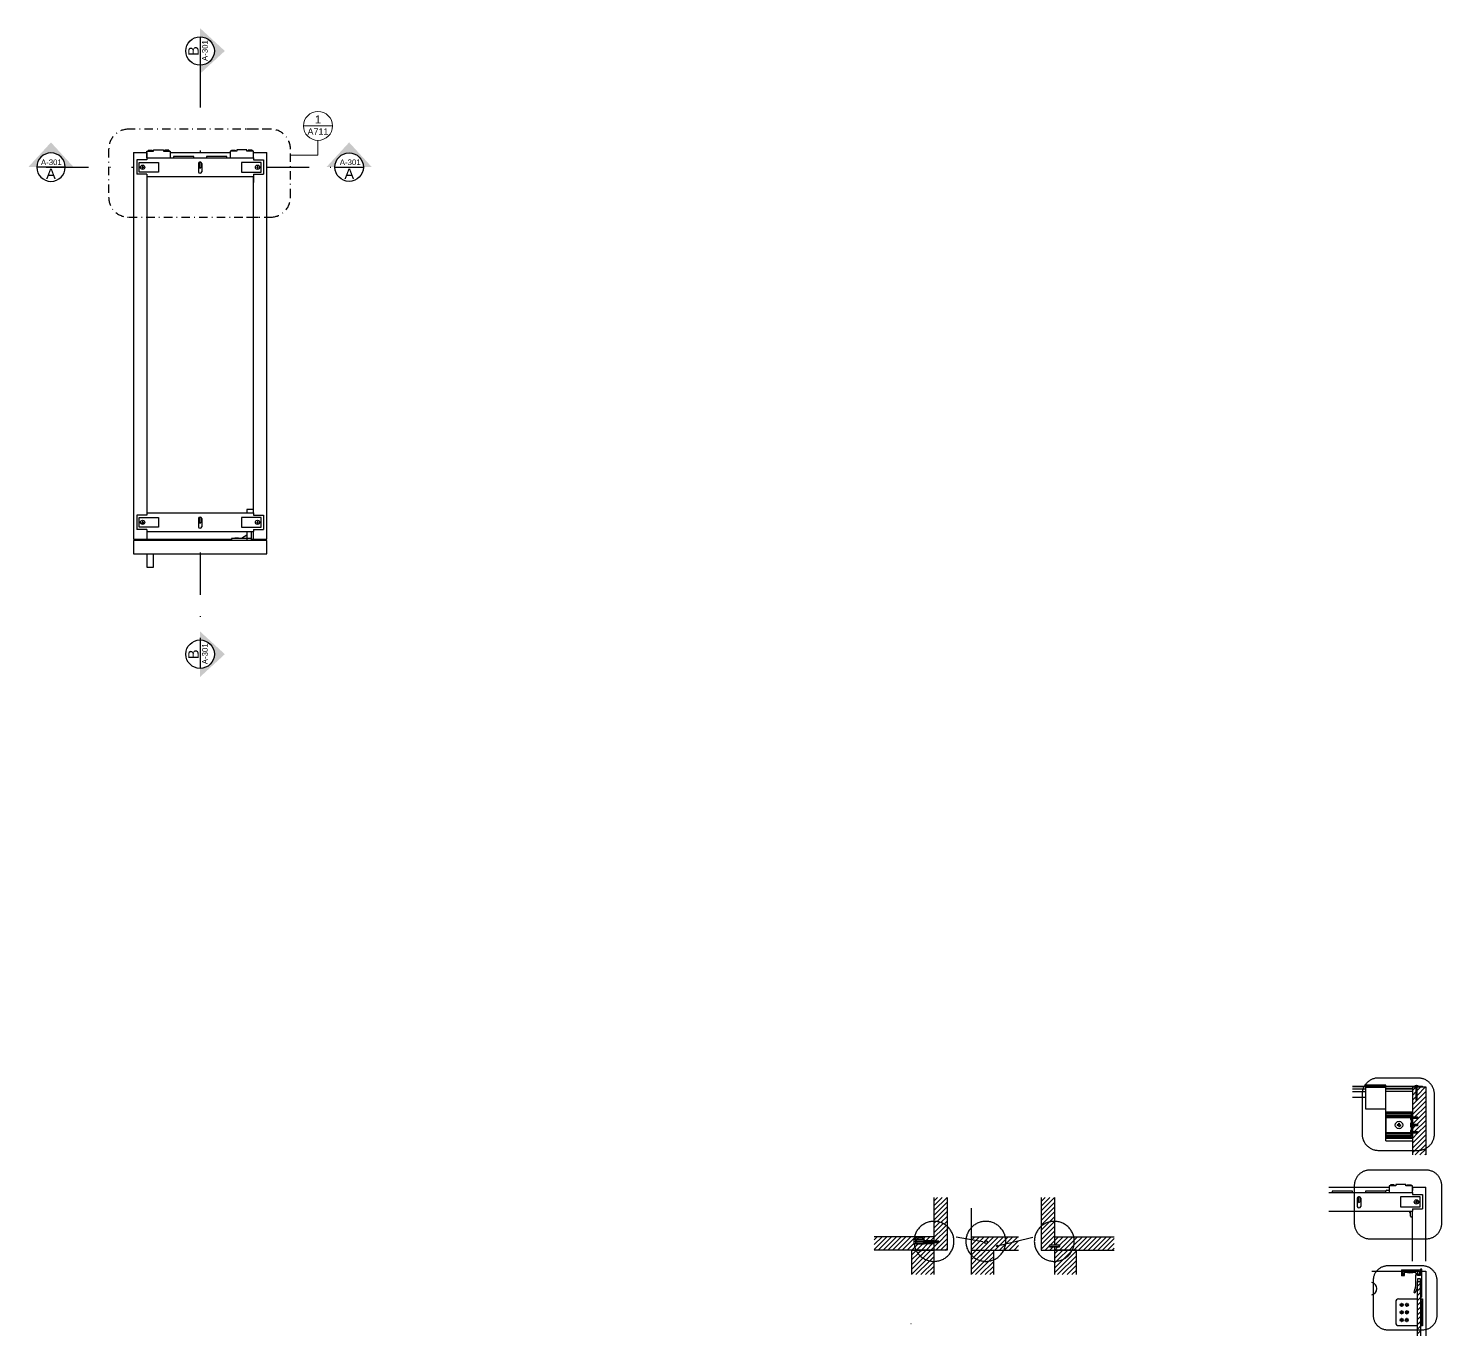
# Model space of a CAD drawing. Header units: millimetres. Extents: x -327 to 34504, y -289 to 580.
# Drawn here: x -327.5 to -115.5, y 281.7 to 477.7 of the extents above; entities that cross this region are included whole.
import ezdxf
from ezdxf.enums import TextEntityAlignment as Align

# ---------------------------------------------------------------- set-up
doc = ezdxf.new("R2010")
doc.units = ezdxf.units.MM
for name, pattern in [('CENTERX2', [4, 2.5, -0.5, 0.5, -0.5]), ('DASHED', [0.75, 0.5, -0.25]), ('TRATTOPUNTO', [25.4, 12.7, -6.35, 0, -6.35])]:
    doc.linetypes.add(name, pattern=pattern)
doc.layers.add('A-ANNO-SYMB', color=3, linetype='Continuous', lineweight=15)
for name, color, linetype in [('FINESTRE', 4, 'Continuous'), ('G-ANNO-LOGO', 3, 'Continuous'), ('linee sezionate', 4, 'Continuous'), ('prospetti', 2, 'Continuous'), ('simboli', 6, 'Continuous'), ('simboli tratteggiati', 1, 'Continuous'), ('viti', 5, 'Continuous')]:
    doc.layers.add(name, color=color, linetype=linetype)
doc.styles.add('ARIAL', font='arial.ttf')
doc.styles.get("Standard").update_dxf_attribs({"font": 'arial.ttf'})
pattern_1 = [(45, (-2303.78296, -882.0251), (-0.35921024, 0.35921024), [])]
pattern_2 = [(45, (-2299.7174, -882.0251), (-0.35921024, 0.35921024), [])]
pattern_3 = [(45, (-2315.64364, -882.0251), (-0.35921024, 0.35921024), [])]

# ---------------------------------------------------------------- blocks, each defined once
blk = doc.blocks.new('section plan')
h = blk.add_hatch(color=256)
h.dxf.hatch_style = 1
h.paths.add_polyline_path([(56.9, 0.3), (46.3, 0.3, -1), (10.7, 0.3), (0.1, 0.3), (28.5, -30.6)])
blk.add_line((46.3, 0.3), (10.7, 0.3))
blk.add_circle((28.5, 0.3), 17.8)
at = {"style": 'ARIAL'}
for tag, height, p in [('A', 13, (28.4, 8.6)), ('A-301', 7, (29, -5.7))]:
    blk.add_attdef(tag, text='', height=height, dxfattribs=at).set_placement(p, align=Align.MIDDLE_CENTER)
blk = doc.blocks.new('DETAGLI')
at = {"layer": 'A-ANNO-SYMB', "linetype": 'Continuous'}
blk.add_line((486.66, 356.17), (504.76, 356.17), dxfattribs=at)
blk.add_circle((495.71, 356.17), 9.05, dxfattribs=at)
for tag, p in [('TAVOLA', (495.71, 362.76)), ('SEZIONE', (495.71, 354.67))]:
    blk.add_attdef(tag, text='', height=5, dxfattribs=at).set_placement(p, align=Align.TOP_CENTER)

msp = doc.modelspace()

# ---------------------------------------------------------------- hatches: boundary and pattern name
at = {"layer": 'G-ANNO-LOGO'}
h = msp.add_hatch(dxfattribs=at)
h.set_pattern_fill('ANSI31', color=256, scale=0.16)
h.set_pattern_definition([(45, (-2227.94267, -937.55543), (-0.35921024, 0.35921024), [])])
h.paths.add_polyline_path([(-119.92, 308.79), (-117.92, 308.79), (-117.92, 318.98), (-119.2, 318.98), (-119.2, 318.93), (-119.2, 317), (-119.4, 317), (-119.4, 318.98), (-119.63, 318.98), (-119.92, 318.98), (-119.92, 314.5), (-119.13, 314.5), (-119.13, 314.23), (-119.92, 314.23), (-119.92, 313.4), (-119.13, 313.4), (-119.13, 313.12), (-119.92, 313.12), (-119.92, 312.29), (-119.13, 312.29), (-119.13, 312.02), (-119.92, 312.02), (-119.92, 311.63)])
h = msp.add_hatch(dxfattribs=at)
h.set_pattern_fill('ANSI31', color=256, scale=0.16)
h.set_pattern_definition(pattern_1)
h.paths.add_polyline_path([(-189.69, 302.42), (-191.69, 302.42), (-191.69, 298.82, -0.183676), (-189.69, 298.08)])
h = msp.add_hatch(dxfattribs=at)
h.set_pattern_fill('ANSI31', color=256, scale=0.16)
h.set_pattern_definition(pattern_3)
edge = h.paths.add_edge_path()
edge.add_line((-173.58, 302.42), (-175.58, 302.42))
edge.add_line((-175.58, 302.42), (-175.58, 298.08))
edge.add_arc((-173.61, 295.82), 3, 89.3993, 131.0307, ccw=False)
edge.add_line((-173.58, 298.82), (-173.58, 302.42))
h = msp.add_hatch(dxfattribs=at)
h.set_pattern_fill('ANSI31', color=256, scale=0.16)
h.set_pattern_definition(pattern_2)
h.paths.add_polyline_path([(-189.69, 298.08, 0.180968), (-191.66, 298.82, 0.002621), (-191.69, 298.82), (-191.69, 295.94), (-191.69, 295.92), (-191.69, 295.83), (-190.95, 295.83), (-190.95, 295.59), (-191.69, 295.59), (-191.69, 295.5), (-191.69, 295.48), (-191.69, 294.51), (-189.69, 294.51)])
h.paths.add_polyline_path([(-191.69, 295.48), (-193.15, 295.48), (-193.15, 295.44), (-193.15, 295.42), (-194.35, 295.42), (-194.37, 295.42), (-194.37, 296.51), (-194.58, 296.51, 0.058262), (-194.66, 295.82, 0.113262), (-194.36, 294.51), (-191.69, 294.51)])
h.paths.add_polyline_path([(-191.69, 296.51), (-193.15, 296.51), (-193.15, 295.94), (-193.01, 295.94), (-191.69, 295.94)], flags=17)
edge = h.paths.add_edge_path()
edge.add_line((-200.63, 296.51), (-200.63, 294.51))
edge.add_line((-200.63, 294.51), (-194.36, 294.51))
edge.add_arc((-191.66, 295.82), 3, 180, 205.8435, ccw=False)
edge.add_arc((-191.66, 295.82), 3, 166.6624, 180, ccw=False)
edge.add_line((-194.58, 296.51), (-200.63, 296.51))
h = msp.add_hatch(dxfattribs=at)
h.set_pattern_fill('ANSI31', color=256, scale=0.16)
h.set_pattern_definition(pattern_3)
h.paths.add_polyline_path([(-173.58, 298.82, 0.183676), (-175.58, 298.08), (-175.58, 294.51), (-173.58, 294.51), (-173.58, 294.98), (-174.34, 294.98), (-174.34, 295.26), (-173.58, 295.26)])
h.paths.add_polyline_path([(-170.61, 295.82, 0.058262), (-170.69, 296.51), (-173.58, 296.51), (-173.58, 295.26), (-172.82, 295.26), (-172.82, 294.98), (-173.58, 294.98), (-173.58, 294.51), (-170.91, 294.51, 0.113262)])
h = msp.add_hatch(dxfattribs=at)
h.set_pattern_fill('ANSI31', color=256, scale=0.16)
h.set_pattern_definition(pattern_1)
h.paths.add_polyline_path([(-180.88, 295.82, 0.058262), (-180.96, 296.51), (-186.04, 296.51), (-186.04, 294.51), (-181.18, 294.51, 0.113262)])
h.paths.add_polyline_path([(-183.63, 295.71, -1), (-184.05, 295.71, -1)], flags=16)
h.paths.add_polyline_path([(-182.25, 295.12, -1), (-182.05, 295.12, -1)], flags=16)
h = msp.add_hatch(dxfattribs=at)
h.set_pattern_fill('ANSI31', color=256, scale=0.16)
h.set_pattern_definition(pattern_1)
edge = h.paths.add_edge_path()
edge.add_line((-178.97, 294.51), (-178.97, 296.51))
edge.add_line((-178.97, 296.51), (-180.96, 296.51))
edge.add_arc((-183.88, 295.82), 3, 0, 13.3376, ccw=False)
edge.add_arc((-183.88, 295.82), 3, -25.8476, 0, ccw=False)
edge.add_line((-181.18, 294.51), (-178.97, 294.51))
h = msp.add_hatch(dxfattribs=at)
h.set_pattern_fill('ANSI31', color=256, scale=0.16)
h.set_pattern_definition(pattern_3)
h.paths.add_polyline_path([(-164.64, 296.51), (-170.69, 296.51, -0.058262), (-170.61, 295.82, -0.113262), (-170.91, 294.51), (-164.64, 294.51)])
h = msp.add_hatch(dxfattribs=at)
h.set_pattern_fill('ANSI31', color=256, scale=0.16)
h.set_pattern_definition(pattern_2)
h.paths.add_polyline_path([(-191.69, 294.51), (-194.36, 294.51, 0.284704), (-191.69, 292.82)])
edge = h.paths.add_edge_path()
edge.add_line((-194.98, 290.83), (-191.69, 290.83))
edge.add_line((-191.69, 290.83), (-191.69, 292.82))
edge.add_arc((-191.66, 295.82), 3, 205.8476, 269.415, ccw=False)
edge.add_line((-194.36, 294.51), (-194.98, 294.51))
edge.add_line((-194.98, 294.51), (-194.98, 290.83))
h = msp.add_hatch(dxfattribs=at)
h.set_pattern_fill('ANSI31', color=256, scale=0.16)
h.set_pattern_definition([(45, (-2290.7781, -882.0251), (-0.35921024, 0.35921024), [])])
h.paths.add_polyline_path([(-182.75, 294.51), (-185.42, 294.51, 0.284704), (-182.75, 292.82)])
edge = h.paths.add_edge_path()
edge.add_line((-186.04, 290.83), (-182.75, 290.83))
edge.add_line((-182.75, 290.83), (-182.75, 292.82))
edge.add_arc((-182.72, 295.82), 3, 205.8476, 269.415, ccw=False)
edge.add_line((-185.42, 294.51), (-186.04, 294.51))
edge.add_line((-186.04, 294.51), (-186.04, 290.83))
h = msp.add_hatch(dxfattribs=at)
h.set_pattern_fill('ANSI31', color=256, scale=0.16)
h.set_pattern_definition([(45, (-2329.5048, -882.0251), (-0.35921024, 0.35921024), [])])
h.paths.add_polyline_path([(-173.58, 294.51), (-170.91, 294.51, -0.284704), (-173.58, 292.82)])
edge = h.paths.add_edge_path()
edge.add_line((-173.58, 290.83), (-170.29, 290.83))
edge.add_line((-170.29, 290.83), (-170.29, 294.51))
edge.add_line((-170.29, 294.51), (-170.91, 294.51))
edge.add_arc((-173.61, 295.82), 3, 270.585, 334.1524, ccw=False)
edge.add_line((-173.58, 292.82), (-173.58, 290.83))
h = msp.add_hatch(dxfattribs=at)
h.set_pattern_fill('ANSI31', color=256, scale=0.16)
h.set_pattern_definition([(45, (-2320.13103, -964.96604), (-0.35921024, 0.35921024), [])])
h.paths.add_polyline_path([(-119.17, 281.67), (-118.72, 281.67), (-118.72, 289.82), (-119.17, 289.82)])

# ---------------------------------------------------------------- linework, layer by layer
for p, q in [((-309.71, 459.08), (-309.71, 458.08)), ((-293.71, 458.29), (-293.71, 459.08)), ((-293.71, 401.08), (-293.71, 401.94)), ((-119.92, 303.18), (-119.92, 303.97)), ((-118.72, 286.82), (-118.72, 283.55))]:
    msp.add_line(p, q)
at = {"layer": 'A-ANNO-SYMB'}
for p, q in [((-284.03, 460.87), (-284.03, 458.67)), ((-284.03, 458.67), (-288.15, 458.67)), ((-194.35, 295.42), (-194.37, 295.42))]:
    msp.add_line(p, q, dxfattribs=at)
at = {"layer": 'FINESTRE'}
for p, q in [((-119.4, 318.98), (-119.63, 318.98)), ((-118.98, 318.98), (-119.2, 318.98)), ((-120.22, 315.26), (-120.12, 314.89)), ((-120.22, 315.26), (-120.02, 315.26)), ((-120.12, 314.89), (-120.12, 314.5)), ((-120.12, 314.23), (-120.12, 313.4)), ((-120.02, 315.26), (-119.92, 314.89)), ((-119.92, 314.23), (-119.92, 313.4)), ((-120.22, 311.26), (-120.12, 311.63)), ((-120.12, 313.12), (-120.12, 312.29)), ((-120.12, 312.02), (-120.12, 311.63)), ((-120.02, 311.26), (-119.92, 311.63)), ((-119.92, 313.12), (-119.92, 312.29)), ((-119.92, 312.02), (-119.92, 311.63)), ((-120.02, 311.26), (-120.22, 311.26)), ((-194.37, 295.42), (-194.37, 296.51)), ((-193.15, 295.42), (-194.35, 295.42)), ((-193.15, 295.94), (-193.15, 296.51)), ((-193.01, 295.94), (-193.15, 295.94)), ((-193.15, 295.48), (-191.69, 295.48)), ((-193.15, 295.48), (-193.15, 295.44)), ((-193.15, 295.44), (-193.15, 295.42)), ((-193.01, 295.94), (-191.69, 295.94)), ((-190.95, 295.83), (-191.69, 295.83)), ((-190.95, 295.59), (-191.69, 295.59)), ((-190.95, 295.59), (-190.95, 295.83)), ((-186.04, 296.51), (-178.97, 296.51)), ((-186.04, 294.51), (-178.97, 294.51)), ((-121.54, 291.53), (-119.16, 291.54)), ((-121.54, 291.53), (-121.54, 290.67)), ((-121.54, 290.68), (-121.09, 290.68)), ((-118.85, 291.35), (-121.4, 291.35)), ((-121.4, 291.35), (-121.4, 290.81)), ((-121.4, 290.81), (-121.22, 290.81)), ((-121.22, 290.81), (-121.22, 291.05)), ((-121.09, 291.05), (-121.22, 291.05)), ((-121.09, 290.68), (-121.09, 291.05)), ((-119.16, 291.54), (-118.71, 291.54)), ((-119.16, 291.35), (-118.85, 291.35)), ((-119.16, 290.68), (-119.16, 291.05)), ((-119.16, 291.05), (-119.03, 291.05)), ((-118.71, 290.68), (-119.16, 290.68)), ((-119.03, 290.81), (-119.03, 291.05)), ((-118.85, 290.81), (-119.03, 290.81)), ((-118.85, 291.35), (-118.85, 290.81)), ((-118.71, 291.54), (-118.71, 290.68))]:
    msp.add_line(p, q, dxfattribs=at)
for points in [[(-194.98, 290.83), (-194.98, 294.51), (-191.69, 294.51), (-191.69, 290.83)], [(-186.04, 290.83), (-186.04, 294.51), (-182.75, 294.51), (-182.75, 290.83)], [(-170.29, 290.83), (-170.29, 294.51), (-173.58, 294.51), (-173.58, 290.83)]]:
    msp.add_lwpolyline(points, dxfattribs=at)
for centre, radius in [((-183.84, 295.71), 0.23), ((-182.15, 295.12), 0.12)]:
    msp.add_circle(centre, radius, dxfattribs=at)
at = {"layer": 'linee sezionate'}
for p, q in [((-128.88, 319.08), (-119.92, 319.08)), ((-119.4, 318.98), (-128.88, 318.98)), ((-119.92, 319.03), (-119.92, 319.08)), ((-119.62, 319.03), (-119.92, 319.03)), ((-119.92, 318.98), (-119.4, 318.98)), ((-119.92, 318.98), (-119.92, 314.5)), ((-119.4, 318.93), (-119.4, 318.98)), ((-119.4, 318.93), (-119.4, 317)), ((-119.37, 318.98), (-119.23, 318.98)), ((-119.2, 318.98), (-117.92, 318.98)), ((-118.42, 318.98), (-119.2, 318.98)), ((-119.2, 318.93), (-119.2, 318.98)), ((-119.2, 317), (-119.2, 318.93)), ((-118.76, 319.03), (-118.98, 319.03)), ((-118.76, 319.08), (-118.42, 319.08)), ((-118.76, 319.08), (-118.76, 319.03)), ((-118.42, 318.98), (-118.42, 319.08)), ((-117.92, 318.98), (-117.92, 308.79)), ((-119.4, 317), (-119.2, 317)), ((-119.98, 314.5), (-120.12, 314.5)), ((-119.98, 314.23), (-120.12, 314.23)), ((-119.98, 314.5), (-119.13, 314.5)), ((-119.13, 314.23), (-119.98, 314.23)), ((-119.92, 314.89), (-119.92, 314.5)), ((-119.87, 314.28), (-119.34, 314.28)), ((-119.13, 314.5), (-119.13, 314.23)), ((-119.99, 313.4), (-120.12, 313.4)), ((-119.99, 313.12), (-120.12, 313.12)), ((-119.98, 312.29), (-120.12, 312.29)), ((-119.98, 312.02), (-120.12, 312.02)), ((-119.99, 313.4), (-119.13, 313.4)), ((-119.13, 313.12), (-119.99, 313.12)), ((-119.98, 312.29), (-119.13, 312.29)), ((-119.13, 312.02), (-119.98, 312.02)), ((-119.92, 311.63), (-119.92, 308.79)), ((-119.87, 313.18), (-119.34, 313.18)), ((-119.87, 312.08), (-119.34, 312.08)), ((-119.13, 313.4), (-119.13, 313.12)), ((-119.13, 312.29), (-119.13, 312.02)), ((-191.69, 302.42), (-191.69, 295.94)), ((-189.69, 302.42), (-189.69, 294.51)), ((-175.58, 302.42), (-175.58, 294.51)), ((-173.58, 302.42), (-173.58, 295.26)), ((-194.37, 296.51), (-200.63, 296.51)), ((-191.69, 296.51), (-193.15, 296.51)), ((-191.69, 295.48), (-191.69, 294.51)), ((-186.04, 294.51), (-186.04, 296.51)), ((-173.58, 296.51), (-164.64, 296.51)), ((-173.58, 294.98), (-173.58, 294.51)), ((-189.69, 294.51), (-200.63, 294.51)), ((-175.58, 294.51), (-164.64, 294.51))]:
    msp.add_line(p, q, dxfattribs=at)
msp.add_lwpolyline([(-174.34, 294.98), (-172.82, 294.98), (-172.82, 295.26), (-174.34, 295.26)], close=True, dxfattribs=at)
msp.add_lwpolyline([(-119.17, 281.67), (-119.17, 289.82), (-118.72, 289.82), (-118.72, 281.67)], dxfattribs=at)
at = {"layer": 'prospetti'}
for p, q in [((-311.71, 459.08), (-311.71, 401.08)), ((-311.71, 459.08), (-309.71, 459.08)), ((-306.21, 459.08), (-297.21, 459.08)), ((-293.71, 459.08), (-291.71, 459.08)), ((-291.71, 401.08), (-291.71, 459.08)), ((-309.71, 455.46), (-309.71, 405.06)), ((-293.71, 405.06), (-293.71, 455.46)), ((-293.71, 455.46), (-293.71, 454.58)), ((-311.71, 401.08), (-297.01, 401.08)), ((-291.71, 400.88), (-311.71, 400.88)), ((-311.71, 400.88), (-311.71, 398.88)), ((-309.71, 402.24), (-309.71, 401.08)), ((-294.01, 401.08), (-291.71, 401.08)), ((-293.71, 401.08), (-293.71, 402.24)), ((-291.71, 398.88), (-291.71, 400.88)), ((-311.71, 398.88), (-291.71, 398.88)), ((-309.71, 398.88), (-309.71, 396.88)), ((-308.71, 396.88), (-308.71, 398.88)), ((-309.71, 396.88), (-308.71, 396.88)), ((-119.4, 318.98), (-119.37, 318.98)), ((-119.23, 318.98), (-119.2, 318.98)), ((-128.88, 317.45), (-126.97, 317.45)), ((-123.92, 310.9), (-123.92, 315.68)), ((-123.92, 310.9), (-119.92, 310.9)), ((-132.42, 303.97), (-123.42, 303.97)), ((-119.92, 303.97), (-117.92, 303.97)), ((-119.92, 303.97), (-119.92, 303.47)), ((-117.92, 292.85), (-117.92, 303.97)), ((-186.04, 296.51), (-186.04, 300.8)), ((-119.92, 292.85), (-119.92, 300.35)), ((-194.35, 296.51), (-194.37, 296.51)), ((-193.15, 296.51), (-193.17, 296.51)), ((-191.69, 295.92), (-191.69, 295.94)), ((-191.69, 295.48), (-191.69, 295.5)), ((-173.58, 295.26), (-173.58, 295.24)), ((-173.58, 295), (-173.58, 294.98)), ((-125.98, 291.35), (-121.54, 291.35)), ((-118.5, 291.35), (-117.92, 291.35)), ((-117.92, 291.35), (-117.92, 283.65)), ((-117.92, 283.65), (-117.92, 281.67))]:
    msp.add_line(p, q, dxfattribs=at)
msp.add_arc((-126.21, 288.74), 0.955, 284.0642, 75.9358, dxfattribs=at)
at = {"layer": 'simboli tratteggiati', "linetype": 'TRATTOPUNTO', "ltscale": 0.5}
for p, q in [((-301.71, 472.15), (-301.71, 459.08)), ((-324.78, 456.87), (-311.71, 456.87)), ((-291.71, 456.88), (-278.61, 456.88)), ((-301.71, 399.08), (-301.71, 385.98)), ((-184.33, 295.74), (-188.35, 296.44)), ((-181.93, 295.2), (-176.83, 296.44))]:
    msp.add_line(p, q, dxfattribs=at)
at = {"layer": 'simboli tratteggiati', "linetype": 'TRATTOPUNTO', "ltscale": 0.1}
for points in [[(-292.95, 462.57), (-312.42, 462.57, 0.414214), (-315.42, 459.57), (-315.42, 452.37, 0.414214), (-312.42, 449.37), (-292.95, 449.37)], [(-294.75, 449.37), (-291.15, 449.37, 0.414214), (-288.15, 452.37), (-288.15, 459.57, 0.414214), (-291.15, 462.57), (-294.75, 462.57)]]:
    msp.add_lwpolyline(points, format="xyb", dxfattribs=at)
at = {"layer": 'simboli tratteggiati', "linetype": 'TRATTOPUNTO', "ltscale": 0.5}
for points in [[(-124.99, 309.46), (-119.07, 309.46, 0.414214), (-116.61, 311.93), (-116.61, 317.85, 0.414214), (-119.07, 320.31), (-124.99, 320.31, 0.414214), (-127.46, 317.85), (-127.46, 311.93, 0.414214)], [(-123.61, 282.56), (-118.39, 282.56, 0.414214), (-116.21, 284.74), (-116.21, 289.96, 0.414214), (-118.39, 292.14), (-123.61, 292.14, 0.414214), (-125.79, 289.96), (-125.79, 284.74, 0.414214)]]:
    msp.add_lwpolyline(points, format="xyb", close=True, dxfattribs=at)
for points in [[(-120.67, 306.5), (-126.29, 306.5, 0.414214), (-128.63, 304.16), (-128.63, 298.54, 0.414214), (-126.29, 296.2), (-120.67, 296.2)], [(-120.67, 296.2), (-117.86, 296.2, 0.414214), (-115.51, 298.54), (-115.51, 304.16, 0.414214), (-117.86, 306.5), (-120.67, 306.5)], [(-194.66, 295.82, -0.414214), (-191.66, 298.82)], [(-188.66, 295.82, 0.414214), (-191.66, 298.82)], [(-186.88, 295.82, -0.414214), (-183.88, 298.82)], [(-180.88, 295.82, 0.414214), (-183.88, 298.82)], [(-176.61, 295.82, -0.414214), (-173.61, 298.82)], [(-170.61, 295.82, 0.414214), (-173.61, 298.82)], [(-191.66, 292.82, -0.414214), (-194.66, 295.82)], [(-191.66, 292.82, 0.414214), (-188.66, 295.82)], [(-183.88, 292.82, -0.414214), (-186.88, 295.82)], [(-183.88, 292.82, 0.414214), (-180.88, 295.82)], [(-173.61, 292.82, -0.414214), (-176.61, 295.82)], [(-173.61, 292.82, 0.414214), (-170.61, 295.82)]]:
    msp.add_lwpolyline(points, format="xyb", dxfattribs=at)
msp.add_lwpolyline([(-195.1, 283.48), (-195.13, 283.48)], dxfattribs=at)
at = {"layer": 'viti'}
for p, q in [((-309.71, 457.95), (-311.21, 457.95)), ((-311.21, 457.95), (-311.21, 455.8)), ((-309.71, 458.28), (-309.71, 459.28)), ((-309.71, 459.28), (-308.71, 459.28)), ((-309.71, 458.28), (-309.71, 457.95)), ((-309.71, 458.28), (-293.71, 458.28)), ((-309.51, 459.4), (-309.51, 459.28)), ((-309.51, 459.4), (-308.94, 459.4)), ((-308.94, 459.4), (-308.94, 459.28)), ((-308.71, 459.28), (-308.71, 459.48)), ((-308.71, 459.48), (-307.21, 459.48)), ((-307.21, 459.48), (-307.21, 459.28)), ((-307.21, 459.28), (-306.21, 459.28)), ((-306.99, 459.4), (-306.99, 459.28)), ((-306.42, 459.4), (-306.99, 459.4)), ((-306.42, 459.4), (-306.42, 459.28)), ((-306.21, 459.28), (-306.21, 458.28)), ((-302.67, 458.48), (-305.71, 458.48)), ((-305.71, 458.48), (-305.71, 458.28)), ((-302.67, 458.28), (-302.67, 458.48)), ((-297.71, 458.48), (-300.76, 458.48)), ((-300.76, 458.48), (-300.76, 458.28)), ((-297.71, 458.28), (-297.71, 458.48)), ((-296.21, 459.28), (-297.21, 459.28)), ((-297.21, 459.28), (-297.21, 458.28)), ((-297.01, 459.4), (-297.01, 459.28)), ((-297.01, 459.4), (-296.44, 459.4)), ((-296.44, 459.4), (-296.44, 459.28)), ((-294.71, 459.48), (-296.21, 459.48)), ((-296.21, 459.48), (-296.21, 459.28)), ((-294.71, 459.28), (-294.71, 459.48)), ((-293.71, 459.28), (-294.71, 459.28)), ((-294.49, 459.4), (-294.49, 459.28)), ((-293.92, 459.4), (-294.49, 459.4)), ((-293.92, 459.4), (-293.92, 459.28)), ((-293.71, 458.29), (-293.71, 459.28)), ((-293.71, 458.28), (-293.71, 457.95)), ((-293.71, 457.95), (-292.21, 457.95)), ((-292.21, 457.95), (-292.21, 455.8)), ((-309.71, 455.8), (-311.21, 455.8)), ((-310.48, 456.85), (-310.17, 456.85)), ((-310.33, 457.01), (-310.33, 456.69)), ((-309.71, 455.8), (-309.71, 455.46)), ((-301.97, 457.41), (-301.97, 456.17)), ((-301.85, 457.52), (-301.85, 456.86)), ((-301.58, 457.52), (-301.58, 456.86)), ((-301.45, 457.41), (-301.45, 456.17)), ((-293.71, 455.8), (-292.21, 455.8)), ((-293.71, 455.8), (-293.71, 455.46)), ((-293.25, 456.85), (-292.94, 456.85)), ((-293.1, 457.01), (-293.1, 456.69)), ((-309.71, 455.46), (-293.71, 455.46)), ((-309.71, 405.06), (-309.71, 404.72)), ((-309.71, 405.06), (-293.71, 405.06)), ((-293.71, 405.56), (-294.71, 405.56)), ((-294.71, 405.56), (-294.71, 405.06)), ((-293.71, 405.06), (-293.71, 405.56)), ((-293.71, 405.06), (-293.71, 404.72)), ((-309.71, 404.72), (-311.21, 404.72)), ((-311.21, 404.72), (-311.21, 402.57)), ((-310.48, 403.62), (-310.17, 403.62)), ((-310.33, 403.78), (-310.33, 403.46)), ((-301.97, 404.19), (-301.97, 402.94)), ((-301.85, 404.29), (-301.85, 403.63)), ((-301.58, 404.29), (-301.58, 403.63)), ((-301.45, 404.19), (-301.45, 402.94)), ((-293.71, 404.72), (-292.21, 404.72)), ((-293.25, 403.62), (-292.94, 403.62)), ((-293.1, 403.78), (-293.1, 403.46)), ((-292.21, 404.72), (-292.21, 402.57)), ((-309.71, 402.57), (-311.21, 402.57)), ((-309.71, 402.57), (-309.71, 402.24)), ((-309.71, 402.24), (-293.71, 402.24)), ((-294.01, 401.18), (-297.01, 401.18)), ((-297.01, 401.18), (-297.01, 400.88)), ((-296.5, 401.3), (-295.93, 401.3)), ((-296.5, 401.3), (-296.5, 401.18)), ((-295.93, 401.3), (-295.93, 401.18)), ((-294.71, 401.7), (-295.51, 401.18)), ((-294.71, 402.24), (-294.71, 400.88)), ((-294.01, 400.88), (-294.01, 402.24)), ((-293.71, 402.57), (-292.21, 402.57)), ((-293.71, 402.57), (-293.71, 402.24)), ((-128.88, 318.68), (-126.97, 318.68)), ((-128.88, 318.31), (-126.97, 318.31)), ((-126.97, 319.23), (-126.97, 319.08)), ((-123.92, 319.23), (-126.97, 319.23)), ((-126.97, 318.98), (-126.97, 315.68)), ((-126.97, 318.95), (-123.92, 318.94)), ((-126.97, 318.94), (-123.92, 318.94)), ((-123.92, 319.08), (-123.92, 319.23)), ((-123.92, 315.68), (-123.92, 318.98)), ((-123.92, 318.68), (-119.92, 318.68)), ((-119.92, 318.68), (-123.92, 318.68)), ((-119.92, 318.31), (-123.92, 318.31)), ((-119.92, 319.08), (-119.61, 319.08)), ((-119.62, 319.08), (-119.62, 318.98)), ((-119.62, 319.08), (-119.62, 318.98)), ((-119.2, 318.87), (-119.4, 318.86)), ((-119.2, 318.76), (-119.4, 318.75)), ((-119.2, 318.65), (-119.4, 318.64)), ((-119.2, 318.54), (-119.4, 318.53)), ((-119.2, 318.44), (-119.4, 318.43)), ((-119.2, 318.44), (-119.4, 318.43)), ((-119.2, 318.33), (-119.4, 318.32)), ((-119.2, 318.22), (-119.4, 318.21)), ((-119.2, 318.11), (-119.4, 318.1)), ((-119.2, 318.01), (-119.4, 317.99)), ((-119.23, 318.98), (-119.37, 318.98)), ((-119.23, 318.98), (-119.37, 318.98)), ((-119.37, 318.98), (-119.37, 317.64)), ((-119.23, 318.98), (-119.3, 318.98)), ((-119.23, 318.98), (-119.23, 317.64)), ((-119.17, 318.98), (-119.2, 318.98)), ((-118.99, 319.08), (-118.76, 319.08)), ((-118.98, 318.98), (-118.98, 319.08)), ((-119.2, 317.9), (-119.4, 317.89)), ((-119.2, 317.79), (-119.4, 317.78)), ((-119.2, 317.68), (-119.4, 317.67)), ((-119.2, 317.57), (-119.4, 317.56)), ((-119.2, 317.46), (-119.4, 317.45)), ((-119.2, 317.36), (-119.4, 317.35)), ((-119.2, 317.25), (-119.4, 317.24)), ((-119.2, 317.25), (-119.4, 317.24)), ((-119.2, 317.14), (-119.4, 317.13)), ((-119.37, 317.79), (-119.37, 317.24)), ((-119.37, 317.24), (-119.37, 317)), ((-119.37, 317), (-119.23, 317)), ((-119.23, 317.79), (-119.23, 317.25)), ((-119.23, 317.25), (-119.23, 317)), ((-126.97, 315.68), (-123.92, 315.68)), ((-123.92, 315.26), (-120.22, 315.26)), ((-123.92, 315.26), (-123.92, 311.26)), ((-123.92, 315.03), (-120.16, 315.03)), ((-123.92, 314.81), (-120.12, 314.81)), ((-123.92, 314.6), (-120.19, 314.6)), ((-123.92, 314.37), (-120.16, 314.37)), ((-120.19, 314.39), (-120.16, 314.37)), ((-120.16, 314.37), (-120.19, 314.34)), ((-119.98, 314.5), (-120.06, 314.23)), ((-120.02, 315.26), (-119.92, 315.26)), ((-119.89, 314.5), (-119.97, 314.23)), ((-119.92, 315.26), (-119.92, 315.26)), ((-119.8, 314.5), (-119.88, 314.23)), ((-119.87, 314.45), (-119.34, 314.45)), ((-119.72, 314.5), (-119.8, 314.23)), ((-119.63, 314.5), (-119.71, 314.23)), ((-119.55, 314.5), (-119.63, 314.23)), ((-119.46, 314.5), (-119.54, 314.23)), ((-119.38, 314.5), (-119.46, 314.23)), ((-123.92, 312.16), (-120.16, 312.16)), ((-123.92, 311.92), (-120.19, 311.92)), ((-123.92, 311.71), (-120.12, 311.71)), ((-120.19, 313.29), (-120.17, 313.26)), ((-120.17, 313.26), (-120.19, 313.23)), ((-120.19, 312.18), (-120.16, 312.16)), ((-120.16, 312.16), (-120.19, 312.13)), ((-119.98, 313.4), (-120.06, 313.12)), ((-119.98, 312.29), (-120.06, 312.02)), ((-119.89, 313.4), (-119.97, 313.12)), ((-119.89, 312.29), (-119.97, 312.02)), ((-119.81, 313.4), (-119.89, 313.12)), ((-119.8, 312.29), (-119.88, 312.02)), ((-119.87, 313.34), (-119.34, 313.34)), ((-119.87, 312.24), (-119.34, 312.24)), ((-119.72, 313.4), (-119.8, 313.12)), ((-119.72, 312.29), (-119.8, 312.02)), ((-119.64, 313.4), (-119.72, 313.12)), ((-119.63, 312.29), (-119.71, 312.02)), ((-119.55, 313.4), (-119.63, 313.12)), ((-119.55, 312.29), (-119.63, 312.02)), ((-119.46, 313.4), (-119.54, 313.12)), ((-119.46, 312.29), (-119.54, 312.02)), ((-119.38, 313.4), (-119.46, 313.12)), ((-119.38, 312.29), (-119.46, 312.02)), ((-123.92, 311.49), (-120.16, 311.49)), ((-120.22, 311.26), (-123.92, 311.26)), ((-119.92, 311.26), (-120.02, 311.26)), ((-132.42, 303.17), (-119.92, 303.17)), ((-128.87, 303.37), (-131.92, 303.37)), ((-131.92, 303.37), (-131.92, 303.17)), ((-128.87, 303.17), (-128.87, 303.37)), ((-123.92, 303.37), (-126.97, 303.37)), ((-126.97, 303.37), (-126.97, 303.17)), ((-123.92, 303.17), (-123.92, 303.37)), ((-123.42, 303.47), (-123.77, 303.47)), ((-123.42, 304.17), (-123.42, 303.17)), ((-122.42, 304.17), (-123.42, 304.17)), ((-122.93, 304.26), (-122.96, 304.29)), ((-122.9, 304.29), (-122.93, 304.26)), ((-120.92, 304.37), (-122.42, 304.37)), ((-122.42, 304.37), (-122.42, 304.17)), ((-120.92, 304.17), (-120.92, 304.37)), ((-119.92, 304.17), (-120.92, 304.17)), ((-120.43, 304.29), (-120.41, 304.26)), ((-120.41, 304.26), (-120.38, 304.29)), ((-119.92, 303.18), (-119.92, 304.17)), ((-119.92, 303.17), (-119.92, 302.84)), ((-128.18, 302.3), (-128.18, 301.06)), ((-128.05, 302.4), (-128.05, 301.75)), ((-127.78, 302.4), (-127.78, 301.75)), ((-127.66, 302.3), (-127.66, 301.06)), ((-119.92, 302.84), (-118.42, 302.84)), ((-118.42, 302.84), (-118.42, 300.68)), ((-132.42, 300.35), (-119.92, 300.35)), ((-120.22, 299.61), (-120.22, 300.35)), ((-119.92, 299.47), (-120.07, 299.47)), ((-119.92, 299.47), (-120.07, 299.47)), ((-119.92, 300.68), (-118.42, 300.68)), ((-119.92, 300.68), (-119.92, 300.35)), ((-194.35, 296.51), (-194.35, 296.36)), ((-193.17, 296.51), (-194.35, 296.51)), ((-194.35, 296.36), (-194.12, 296.36)), ((-194.35, 296.03), (-194.35, 295.92)), ((-194.12, 296.03), (-194.35, 296.03)), ((-194.35, 295.44), (-194.35, 295.92)), ((-194.35, 295.44), (-193.17, 295.44)), ((-194.12, 296.36), (-194.12, 296.03)), ((-194.1, 295.87), (-193.17, 295.87)), ((-193.17, 295.55), (-194.1, 295.55)), ((-194.01, 296.36), (-193.32, 296.36)), ((-194.01, 296.03), (-194.01, 296.36)), ((-193.32, 296.03), (-194.01, 296.03)), ((-193.32, 296.03), (-193.32, 296.36)), ((-193.29, 295.86), (-193.29, 295.57)), ((-193.17, 295.86), (-193.29, 295.86)), ((-193.29, 295.72), (-193.23, 295.72)), ((-193.29, 295.7), (-193.23, 295.7)), ((-193.29, 295.57), (-193.17, 295.57)), ((-193.23, 295.57), (-193.23, 295.86)), ((-193.21, 296.36), (-193.17, 296.36)), ((-193.21, 296.36), (-193.21, 296.03)), ((-193.17, 296.03), (-193.21, 296.03)), ((-193.17, 296.51), (-193.17, 296.36)), ((-193.17, 296.03), (-193.17, 295.87)), ((-193.17, 295.57), (-193.17, 295.86)), ((-193.17, 295.78), (-193.01, 295.78)), ((-193.01, 295.64), (-193.17, 295.64)), ((-193.17, 295.55), (-193.17, 295.44)), ((-193.01, 295.5), (-193.01, 295.92)), ((-192.89, 295.83), (-192.89, 295.83)), ((-191.81, 295.83), (-192.89, 295.83)), ((-192.89, 295.71), (-192.89, 295.71)), ((-192.89, 295.59), (-191.81, 295.59)), ((-192.83, 295.8), (-191.87, 295.8)), ((-192.83, 295.77), (-191.87, 295.77)), ((-191.87, 295.65), (-192.83, 295.65)), ((-192.83, 295.62), (-191.87, 295.62)), ((-191.81, 295.83), (-191.81, 295.83)), ((-191.81, 295.71), (-191.81, 295.71)), ((-191.69, 295.78), (-191.69, 295.92)), ((-191.69, 295.5), (-191.69, 295.78)), ((-191.58, 295.83), (-191.65, 295.59)), ((-191.5, 295.83), (-191.57, 295.59)), ((-191.43, 295.83), (-191.5, 295.59)), ((-191.35, 295.83), (-191.42, 295.59)), ((-191.28, 295.83), (-191.35, 295.59)), ((-191.2, 295.83), (-191.27, 295.59)), ((-191.13, 295.83), (-191.2, 295.59)), ((-191.06, 295.83), (-191.13, 295.59)), ((-191.03, 295.83), (-190.97, 295.78)), ((-191.03, 295.83), (-191.03, 295.59)), ((-191.03, 295.59), (-190.97, 295.64)), ((-190.97, 295.64), (-190.97, 295.78)), ((-174.28, 295.24), (-174.34, 295.18)), ((-174.34, 295.06), (-174.34, 295.18)), ((-174.28, 295), (-174.34, 295.06)), ((-174.28, 295), (-174.28, 295.24)), ((-172.88, 295.24), (-174.28, 295.24)), ((-172.88, 295), (-174.28, 295)), ((-172.88, 295.24), (-172.82, 295.18)), ((-172.88, 295), (-172.88, 295.24)), ((-172.88, 295), (-172.82, 295.06)), ((-172.82, 295.18), (-172.82, 295.06)), ((-121.4, 291.31), (-121.09, 291.35)), ((-121.25, 291.24), (-121.4, 291.31)), ((-121.05, 291.16), (-121.25, 291.24)), ((-121.09, 291.35), (-120.71, 291.28)), ((-120.29, 291.07), (-121.05, 291.16)), ((-120.71, 291.28), (-120.51, 291.25)), ((-120.51, 291.25), (-120.16, 291.26)), ((-119.85, 291.09), (-120.29, 291.07)), ((-120.16, 291.26), (-119.74, 291.3)), ((-119.63, 291.13), (-119.85, 291.09)), ((-119.74, 291.3), (-119.58, 291.35)), ((-119.7, 291.35), (-119.29, 291.35)), ((-119.39, 291.12), (-119.63, 291.13)), ((-119.39, 291.12), (-119.39, 290.73)), ((-119.39, 289.81), (-119.39, 290.73)), ((-119.29, 291.35), (-119.16, 291.23)), ((-119.16, 291.23), (-119.16, 290.68)), ((-119.16, 290.68), (-119.16, 291.05)), ((-118.71, 290.68), (-119.16, 290.68)), ((-118.71, 290.68), (-119.16, 290.68)), ((-118.71, 291.64), (-118.71, 290.68)), ((-118.5, 291.64), (-118.71, 291.64)), ((-118.71, 291.58), (-118.71, 290.68)), ((-118.5, 287.46), (-118.5, 291.64)), ((-119.64, 288.15), (-119.56, 288.62)), ((-119.56, 288.62), (-119.45, 288.83)), ((-119.45, 288.83), (-119.38, 289.22)), ((-119.27, 288.68), (-119.45, 288.24)), ((-119.38, 289.22), (-119.39, 289.81)), ((-119.18, 289.28), (-119.27, 288.68)), ((-119.17, 289.88), (-119.18, 289.28)), ((-119.17, 290.18), (-119.17, 289.88)), ((-118.71, 290.18), (-119.17, 290.18)), ((-118.71, 288.07), (-118.71, 290.18)), ((-122.42, 286.75), (-122.42, 283.61)), ((-121.99, 287.18), (-119.17, 287.18)), ((-119.56, 288.05), (-119.64, 288.15)), ((-119.45, 288.24), (-119.56, 288.05)), ((-118.72, 287.18), (-118.42, 287.18)), ((-118.62, 287.18), (-118.72, 286.82)), ((-118.72, 286.82), (-118.72, 283.55)), ((-118.59, 287.46), (-118.71, 288.07)), ((-118.5, 287.46), (-118.59, 287.46)), ((-118.42, 287.18), (-118.52, 286.82)), ((-118.52, 286.82), (-118.52, 283.55)), ((-118.42, 287.18), (-118.42, 283.18)), ((-119.17, 283.18), (-121.99, 283.18)), ((-118.62, 283.18), (-118.72, 283.55)), ((-118.42, 283.18), (-118.72, 283.18)), ((-118.42, 283.18), (-118.52, 283.55))]:
    msp.add_line(p, q, dxfattribs=at)
at = {"layer": 'viti', "linetype": 'DASHED'}
for p, q in [((-119.39, 319.17), (-119.39, 319.08)), ((-119.39, 319.08), (-119.21, 319.08)), ((-119.34, 319.17), (-119.34, 319.08)), ((-119.25, 319.17), (-119.25, 319.08)), ((-119.21, 319.17), (-119.21, 319.08))]:
    msp.add_line(p, q, dxfattribs=at)
at = {"layer": 'viti', "linetype": 'Continuous'}
for p, q in [((-119.33, 319.17), (-119.27, 319.17)), ((-121.96, 313.31), (-122.18, 313.31)), ((-121.96, 313.21), (-122.18, 313.21)), ((-121.96, 313.31), (-121.96, 313.53)), ((-121.96, 313.21), (-121.96, 313)), ((-121.87, 313.31), (-121.87, 313.53)), ((-121.87, 313.31), (-121.65, 313.31)), ((-121.87, 313.21), (-121.65, 313.21)), ((-121.87, 313.21), (-121.87, 313)), ((-121.56, 286.34), (-121.73, 286.34)), ((-121.56, 286.26), (-121.73, 286.26)), ((-121.56, 286.34), (-121.56, 286.51)), ((-121.56, 286.26), (-121.56, 286.09)), ((-121.48, 286.34), (-121.48, 286.51)), ((-121.48, 286.34), (-121.31, 286.34)), ((-121.48, 286.26), (-121.31, 286.26)), ((-121.48, 286.26), (-121.48, 286.09)), ((-120.78, 286.34), (-120.95, 286.34)), ((-120.78, 286.26), (-120.95, 286.26)), ((-120.78, 286.34), (-120.78, 286.51)), ((-120.78, 286.26), (-120.78, 286.09)), ((-120.71, 286.34), (-120.71, 286.51)), ((-120.71, 286.34), (-120.53, 286.34)), ((-120.71, 286.26), (-120.53, 286.26)), ((-120.71, 286.26), (-120.71, 286.09)), ((-121.56, 285.22), (-121.73, 285.22)), ((-121.56, 285.14), (-121.73, 285.14)), ((-121.56, 284.06), (-121.73, 284.06)), ((-121.56, 285.22), (-121.56, 285.39)), ((-121.56, 285.14), (-121.56, 284.97)), ((-121.56, 284.06), (-121.56, 284.23)), ((-121.48, 285.22), (-121.48, 285.39)), ((-121.48, 285.22), (-121.31, 285.22)), ((-121.48, 285.14), (-121.31, 285.14)), ((-121.48, 285.14), (-121.48, 284.97)), ((-121.48, 284.06), (-121.48, 284.23)), ((-121.48, 284.06), (-121.31, 284.06)), ((-120.78, 284.06), (-120.96, 284.06)), ((-120.78, 285.22), (-120.95, 285.22)), ((-120.78, 285.14), (-120.95, 285.14)), ((-120.78, 285.22), (-120.78, 285.39)), ((-120.78, 285.14), (-120.78, 284.97)), ((-120.78, 284.06), (-120.78, 284.23)), ((-120.71, 285.22), (-120.71, 285.39)), ((-120.71, 285.22), (-120.53, 285.22)), ((-120.71, 285.14), (-120.53, 285.14)), ((-120.71, 285.14), (-120.71, 284.97)), ((-120.71, 284.06), (-120.71, 284.23)), ((-120.71, 284.06), (-120.54, 284.06)), ((-121.56, 283.98), (-121.73, 283.98)), ((-121.56, 283.98), (-121.56, 283.81)), ((-121.48, 283.98), (-121.31, 283.98)), ((-121.48, 283.98), (-121.48, 283.81)), ((-120.78, 283.98), (-120.96, 283.98)), ((-120.78, 283.98), (-120.78, 283.81)), ((-120.71, 283.98), (-120.54, 283.98)), ((-120.71, 283.98), (-120.71, 283.81))]:
    msp.add_line(p, q, dxfattribs=at)
at = {"layer": 'viti'}
for points in [[(-310.87, 457.59), (-307.94, 457.59), (-307.94, 456.11), (-310.87, 456.11)], [(-292.56, 457.59), (-295.48, 457.59), (-295.48, 456.11), (-292.56, 456.11)], [(-310.87, 404.36), (-307.94, 404.36), (-307.94, 402.88), (-310.87, 402.88)], [(-292.56, 404.36), (-295.48, 404.36), (-295.48, 402.88), (-292.56, 402.88)], [(-118.76, 302.48), (-121.69, 302.48), (-121.69, 301), (-118.76, 301)]]:
    msp.add_lwpolyline(points, close=True, dxfattribs=at)
for points in [[(-120.15, 314.65), (-120.19, 314.65), (-120.19, 314.39)], [(-120.19, 314.34), (-120.19, 314.08), (-120.15, 314.08), (-120.12, 314.23), (-120.08, 314.28), (-119.34, 314.28)], [(-119.34, 314.45), (-120.08, 314.45), (-120.12, 314.5), (-120.15, 314.65)], [(-119.34, 314.28), (-119.13, 314.37), (-119.34, 314.45)], [(-120.15, 313.55), (-120.19, 313.55), (-120.19, 313.29)], [(-120.19, 313.23), (-120.19, 312.98), (-120.15, 312.98), (-120.12, 313.12), (-120.08, 313.18), (-119.34, 313.18)], [(-120.15, 312.44), (-120.19, 312.44), (-120.19, 312.18)], [(-120.19, 312.13), (-120.19, 311.87), (-120.15, 311.87), (-120.12, 312.02), (-120.08, 312.08), (-119.34, 312.08)], [(-119.34, 313.34), (-120.08, 313.34), (-120.12, 313.4), (-120.15, 313.55)], [(-119.34, 312.24), (-120.08, 312.24), (-120.12, 312.29), (-120.15, 312.44)], [(-119.34, 313.18), (-119.13, 313.26), (-119.34, 313.34)], [(-119.34, 312.08), (-119.13, 312.16), (-119.34, 312.24)], [(-122.96, 304.29), (-123.21, 304.29), (-123.21, 304.24), (-123.07, 304.21), (-123.01, 304.17)], [(-122.64, 304.24), (-122.64, 304.29), (-122.9, 304.29)], [(-122.85, 304.17), (-122.79, 304.21), (-122.64, 304.24)], [(-120.69, 304.24), (-120.69, 304.29), (-120.43, 304.29)], [(-120.49, 304.17), (-120.54, 304.21), (-120.69, 304.24)], [(-120.38, 304.29), (-120.12, 304.29), (-120.12, 304.24), (-120.27, 304.21), (-120.33, 304.17)], [(-119.32, 301.76), (-119.46, 301.76), (-119.46, 301.71), (-119.32, 301.71)], [(-119.27, 301.76), (-119.27, 301.89), (-119.32, 301.89), (-119.32, 301.76)], [(-119.32, 301.71), (-119.32, 301.58), (-119.27, 301.58), (-119.27, 301.71)], [(-119.27, 301.71), (-119.14, 301.71), (-119.14, 301.76), (-119.27, 301.76)], [(-120.33, 300.35), (-120.33, 300.15), (-120.29, 300.15), (-120.26, 300.3), (-120.22, 300.35)], [(-190.97, 295.78), (-191.69, 295.78)], [(-191.69, 295.64), (-190.97, 295.64)]]:
    msp.add_lwpolyline(points, dxfattribs=at)
for centre, radius in [((-310.33, 456.85), 0.323), ((-293.1, 456.85), 0.323), ((-310.33, 403.62), 0.323), ((-293.1, 403.62), 0.323), ((-121.92, 313.26), 0.556), ((-119.3, 301.74), 0.323), ((-183.84, 295.71), 0.21), ((-182.15, 295.12), 0.102), ((-121.52, 286.3), 0.227), ((-120.74, 286.3), 0.227), ((-121.52, 285.18), 0.227), ((-121.52, 284.02), 0.227), ((-120.74, 285.18), 0.227), ((-120.75, 284.02), 0.227), ((-120.75, 284.02), 0.227)]:
    msp.add_circle(centre, radius, dxfattribs=at)
for centre, radius, start, end in [((-301.71, 457.36), 0.263, 11.2554, 168.7446), ((-301.71, 456.22), 0.263, 191.2554, 348.7446), ((-301.71, 457.49), 0.138, 11.2554, 168.7446), ((-301.71, 456.89), 0.138, 191.2554, 348.7446), ((-301.71, 404.13), 0.263, 11.2554, 168.7446), ((-301.71, 402.99), 0.263, 191.2554, 348.7446), ((-301.71, 404.26), 0.138, 11.2554, 168.7446), ((-301.71, 403.66), 0.138, 191.2554, 348.7446), ((-123.77, 303.33), 0.146, 88.0838, 175.3961), ((-127.92, 302.25), 0.263, 11.2554, 168.7446), ((-127.92, 301.11), 0.263, 191.2554, 348.7446), ((-127.92, 302.38), 0.138, 11.2554, 168.7446), ((-127.92, 301.78), 0.138, 191.2554, 348.7446), ((-120.07, 299.62), 0.146, 184.6039, 271.9162), ((-194.07, 295.71), 0.159, 99.7415, 260.265), ((-192.87, 295.99), 0.155, 204.283, 261.9772), ((-192.87, 295.44), 0.155, 98.0228, 155.717), ((-192.83, 295.86), 0.06, 210, 270), ((-192.83, 295.71), 0.06, 90, 180), ((-192.83, 295.71), 0.06, 180, 270), ((-192.83, 295.56), 0.06, 90, 150), ((-191.87, 295.86), 0.06, 270, 330), ((-191.87, 295.71), 0.06, 0, 90), ((-191.87, 295.71), 0.06, 270, 0), ((-191.87, 295.56), 0.06, 30, 90), ((-191.83, 295.99), 0.155, 278.0228, 335.717), ((-191.83, 295.44), 0.155, 24.283, 81.9772), ((-121.98, 286.74), 0.439, 89.6952, 180.9707), ((-121.98, 283.62), 0.435, 179.3934, 271.2851)]:
    msp.add_arc(centre, radius, start, end, dxfattribs=at)
at = {"layer": 'viti', "linetype": 'Continuous'}
for centre, radius, start, end in [((-119.3, 318.6), 0.576, 92.6138, 124.0108), ((-119.29, 318.62), 0.551, 55.6003, 87.7461), ((-121.92, 313.26), 0.268, 169.7597, 190.2403), ((-121.92, 313.26), 0.268, 79.7597, 100.2403), ((-121.92, 313.26), 0.268, 259.7597, 280.2403), ((-121.92, 313.26), 0.268, 349.7597, 10.2403), ((-121.52, 286.3), 0.214, 169.7597, 190.2403), ((-121.52, 286.3), 0.214, 79.7597, 100.2403), ((-121.52, 286.3), 0.214, 349.7597, 10.2403), ((-120.74, 286.3), 0.214, 169.7597, 190.2403), ((-120.74, 286.3), 0.214, 79.7597, 100.2403), ((-120.74, 286.3), 0.214, 349.7597, 10.2403), ((-121.52, 285.18), 0.214, 169.7597, 190.2403), ((-121.52, 284.02), 0.214, 169.7597, 190.2403), ((-121.52, 286.3), 0.214, 259.7597, 280.2403), ((-121.52, 285.18), 0.214, 79.7597, 100.2403), ((-121.52, 285.18), 0.214, 259.7597, 280.2403), ((-121.52, 284.02), 0.214, 79.7597, 100.2403), ((-121.52, 285.18), 0.214, 349.7597, 10.2403), ((-121.52, 284.02), 0.214, 349.7597, 10.2403), ((-120.74, 285.18), 0.214, 169.7597, 190.2403), ((-120.75, 284.02), 0.214, 169.7597, 190.2403), ((-120.74, 286.3), 0.214, 259.7597, 280.2403), ((-120.74, 285.18), 0.214, 79.7597, 100.2403), ((-120.74, 285.18), 0.214, 259.7597, 280.2403), ((-120.75, 284.02), 0.214, 79.7597, 100.2403), ((-120.75, 284.02), 0.214, 349.7597, 10.2403), ((-120.74, 285.18), 0.214, 349.7597, 10.2403), ((-121.52, 284.02), 0.214, 259.7597, 280.2403), ((-120.75, 284.02), 0.214, 259.7597, 280.2403)]:
    msp.add_arc(centre, radius, start, end, dxfattribs=at)

# ---------------------------------------------------------------- block references
at = {"layer": 'A-ANNO-SYMB'}
ref = msp.add_blockref('DETAGLI', (-403, 377.57), dxfattribs=dict(at, xscale=0.24, yscale=0.24, zscale=0.24))
ref.add_attrib('SEZIONE', 'A711', dxfattribs={"linetype": 'Continuous', "height": 0.96, "style": 'ARIAL'}).set_placement((-284.03, 462.69), align=Align.TOP_CENTER)
ref.add_attrib('TAVOLA', '1', dxfattribs={"linetype": 'Continuous', "height": 1.2, "style": 'ARIAL'}).set_placement((-284.03, 464.63), align=Align.TOP_CENTER)
at = {"layer": 'simboli', "color": 0, "linetype": 'CENTERX2', "ltscale": 5, "xscale": 0.12, "yscale": 0.12, "zscale": 0.12, "rotation": 89.99999999999999}
for p in [(-301.67, 470.87), (-301.67, 380.43)]:
    msp.add_blockref('section plan', p, dxfattribs=at).add_auto_attribs({'A-301': 'A-301', 'A': 'B'})
at = {"layer": 'simboli', "color": 0, "linetype": 'CENTERX2', "ltscale": 5}
ref = msp.add_blockref('section plan', (-327.49, 456.91), dxfattribs=dict(at, xscale=-0.12, yscale=0.12, zscale=0.12, rotation=180))
ref.add_attrib('A-301', 'A-301', dxfattribs={"layer": '0', "ltscale": 5, "height": 0.84, "style": 'ARIAL'}).set_placement((-324.01, 457.6), align=Align.MIDDLE_CENTER)
ref.add_attrib('A', 'A', dxfattribs={"layer": '0', "ltscale": 5, "height": 1.56, "style": 'ARIAL'}).set_placement((-324.08, 455.88), align=Align.MIDDLE_CENTER)
ref = msp.add_blockref('section plan', (-275.94, 456.91), dxfattribs=dict(at, xscale=0.12, yscale=0.12, zscale=0.12, rotation=180))
ref.add_attrib('A-301', 'A-301', dxfattribs={"layer": '0', "ltscale": 5, "height": 0.84, "style": 'ARIAL'}).set_placement((-279.2, 457.6), align=Align.MIDDLE_CENTER)
ref.add_attrib('A', 'A', dxfattribs={"layer": '0', "ltscale": 5, "height": 1.56, "style": 'ARIAL'}).set_placement((-279.34, 455.88), align=Align.MIDDLE_CENTER)

doc.saveas('drawing.dxf')
